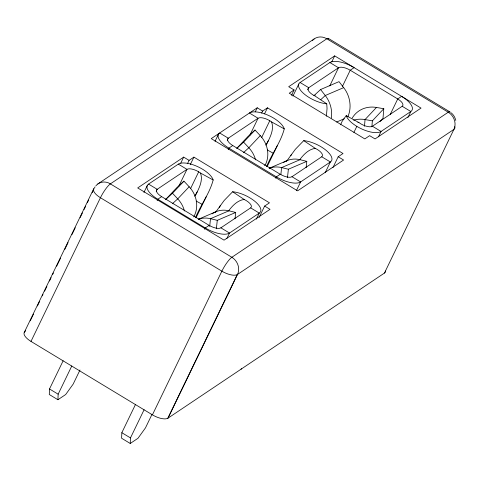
<?xml version="1.0" encoding="UTF-8"?>
<svg xmlns="http://www.w3.org/2000/svg" width="480" height="480" viewBox="0 0 480 480"><rect width="100%" height="100%" fill="white"/><g stroke="black" fill="none" stroke-linecap="round" stroke-linejoin="round"><path stroke-width="0.72" d="M63.144 360.762L49.512 388.962L49.284 394.512L57.924 399.732L65.664 394.542L73.158 384.126L79.974 370.026M57.924 399.732L58.152 394.188L71.784 365.988M135.468 404.502L121.836 432.702L121.608 438.246L130.242 443.472L137.988 438.282L145.476 427.866L151.968 414.438M130.242 443.472L130.47 437.922L144.102 409.722M364.488 126.27L365.04 119.562L376.464 107.448L383.79 108.72L382.998 118.404L380.016 121.566M371.88 126.798L372.366 120.84L383.79 108.72M209.676 226.446L210.516 218.688L228.936 210.798L235.698 212.454L235.014 218.796M216.36 228.804L217.278 220.344L235.698 212.454M280.854 174.636L281.616 167.586L300.036 159.696L306.798 161.346L306.114 167.694M287.466 177.696L288.378 169.236L306.798 161.346M326.394 116.226L327.048 108.48L326.748 103.836L315.21 96.132A9.678 3.876 25.8 0 1 308.742 87.72L300.102 82.5L329.874 62.544A19.998 8.004 25.8 0 1 354.108 67.632L350.232 70.23L342.438 86.352M215.454 212.388L224.202 200.442L232.632 191.754A19.998 8.004 25.8 0 1 254.508 201.036A19.998 8.004 25.8 0 1 259.278 213.096L229.512 233.046A19.998 8.004 25.8 0 1 205.278 227.958L157.782 199.236A19.998 8.004 25.8 0 1 148.554 184.092L178.326 164.136A19.998 8.004 25.8 0 1 197.478 166.548A19.998 8.004 25.8 0 1 213.168 179.982C209.616 193.584 200.7 204.822 195.474 217.728M284.268 128.874L271.59 121.938A9.678 3.876 25.8 0 0 258.06 118.254L249.426 113.028A19.998 8.004 25.8 0 1 268.578 115.446A19.998 8.004 25.8 0 1 284.268 128.874C280.716 142.482 271.806 153.714 266.574 166.626M340.608 124.824L342.168 121.272L346.218 115.614L358.896 122.55A9.678 3.876 25.8 0 0 372.426 126.234L381.06 131.46L410.826 111.504A19.998 8.004 25.8 0 0 401.598 96.354L397.728 98.952L390.258 114.402M24.222 332.52L93.684 188.844M25.686 330.282L25.032 331.632A12.9 5.166 25.8 0 0 30.984 341.406L152.418 414.846A12.9 5.166 25.8 0 0 168.054 418.128L237.51 274.452A12.9 11.508 56.2 0 0 231.858 257.28L110.136 183.744M30.246 320.844L33.51 314.094M37.422 306L39.708 301.278M42.312 295.884L42.966 294.534M44.598 291.162L46.878 286.44M49.488 281.046L51.12 277.668M52.746 274.296L53.4 272.946M56.664 266.202L60.576 258.108M64.812 249.342L68.076 242.592M71.988 234.498L75.246 227.754M80.142 217.638L82.422 212.916M84.054 209.544L85.686 206.166M87.312 202.794L88.62 200.1M92.208 192.678L93.834 189.306M30.984 341.406L100.44 197.73A12.9 2.7 -58.8 0 1 110.424 183.84L326.82 38.784A12.9 2.7 -58.8 0 1 328.716 39.084M143.934 192.456L147.18 185.736M156.216 191.328L157.188 189.312L186.96 169.356A9.678 3.876 25.8 0 1 200.49 173.04L213.168 179.982M157.134 200.58L157.782 199.236L161.652 196.644L209.148 225.366A9.672 3.876 25.8 0 0 220.872 227.826L229.512 233.046L226.914 238.422M180.738 163.176L183.672 157.11L189.066 160.374L193.908 157.128L269.466 202.824L264.624 206.07L259.086 217.53M187.44 163.746L189.066 160.374M178.842 186.15L186.96 169.356L178.326 164.136M190.32 164.544L193.908 157.128M190.566 188.616L198.684 171.816M215.034 141.354L218.286 134.634M195.558 195.264C198.864 188.544 203.334 180.684 200.49 173.04M227.316 140.226L228.294 138.21L258.06 118.254L249.618 135.72M193.764 216.9L194.418 215.55A26.448 24.042 43.3 0 0 189.162 186.75L183.93 181.146L176.988 187.458L165.558 199.578L172.5 193.26L183.93 181.146M228.234 149.478L228.882 148.134L232.758 145.536L280.248 174.258A9.672 3.876 25.8 0 0 291.978 176.724L300.612 181.944L330.378 161.988A19.998 8.004 25.8 0 0 325.608 149.934A19.998 8.004 25.8 0 0 303.738 140.646L295.302 149.34L286.554 161.286M196.062 217.746L206.184 196.812M255.276 111.846L257.232 107.796L262.626 111.06L267.468 107.82L343.026 153.51L338.184 156.756L332.97 167.544M204.624 229.302L205.278 227.958L209.148 225.366M261.648 113.082L262.626 111.06M264.534 113.886L267.468 107.82M219.42 207.438L220.398 205.41M261.666 137.508L269.784 120.714M266.334 144.84C269.688 137.892 274.518 129.846 271.59 121.938M291.48 95.364L294.09 89.97L288.696 86.706L334.68 55.884L421.032 108.102L375.048 138.93L369.648 135.666L364.806 138.912L289.248 93.216L294.09 89.97M292.956 96.078L298.8 83.988M267.168 166.638L277.284 145.71M307.764 89.736L308.742 87.72L338.508 67.764A9.672 3.876 25.8 0 1 350.232 70.23L397.728 98.952A9.672 3.876 25.8 0 1 402.192 106.278L410.826 111.504L407.904 117.552M152.418 414.846L221.874 271.17A12.9 2.7 -58.8 0 1 231.858 257.28L448.254 112.224A12.9 2.7 -58.8 0 1 450.144 112.524M331.752 61.926L334.68 55.884M275.73 178.2L276.378 176.856L280.248 174.258M256.356 219.138L259.278 213.096L250.644 207.87A9.678 3.876 25.8 0 0 244.17 199.458L232.632 191.754M290.844 155.658L291.498 154.308M329.742 85.908L338.508 67.764L329.874 62.544M296.388 190.68L300.612 181.944A19.998 8.004 25.8 0 1 276.378 176.856L228.882 148.134A19.998 8.004 25.8 0 1 219.654 132.984L228.294 138.21A9.672 3.876 25.8 0 0 232.758 145.536M325.182 172.74L330.378 161.988L321.744 156.768A9.678 3.876 25.8 0 0 315.276 148.356L303.738 140.646M353.904 132.414L356.826 126.366M378.462 136.83L381.06 131.46A19.998 8.004 25.8 0 1 361.908 129.042A19.998 8.004 25.8 0 1 346.218 115.614M312.294 40.692A12.9 11.508 56.2 0 1 326.82 38.784L448.254 112.224A12.9 11.508 56.2 0 1 453.9 129.396L237.24 274.632L167.778 418.308L384.444 273.072L453.9 129.396A12.9 5.166 25.8 0 0 454.824 126.666M194.742 196.23L197.19 191.892M265.848 145.122L268.29 140.784M228.582 210.876C232.452 205.722 237.474 200.364 244.17 199.458M299.682 159.774C303.558 154.614 308.574 149.256 315.276 148.356M189.162 186.75L177.738 198.864L172.398 203.724M237.156 147.948L248.088 136.356L255.03 130.038L260.268 135.642A26.448 24.042 43.3 0 1 265.518 164.442L264.522 165.498M236.664 148.476L243.606 142.158L255.03 130.038M260.268 135.642L248.838 147.762L243.498 152.622M347.832 116.778A26.448 22.884 66.8 0 0 343.686 87.624L339.018 81.642L320.598 89.532L313.932 95.658L315.294 95.076M320.652 99.756L325.266 95.514L343.686 87.624M97.788 183.984L314.184 38.928M183.672 157.11L137.688 187.932L224.04 240.156L270.024 209.334L264.624 206.07M257.232 107.796L211.248 138.624L297.6 190.848L343.584 160.02L338.184 156.756M291.978 176.724L321.744 156.768M220.872 227.826L250.644 207.87M372.426 126.234L402.192 106.278M336.66 122.016L344.16 118.8M269.112 168.306L287.778 160.32M198.696 219.12L216.678 211.422M357.87 122.55L358.896 122.55M372.366 120.84L365.04 119.562A26.448 24.042 43.3 0 0 353.652 120.18M288.378 169.236L281.616 167.586A26.448 22.884 66.8 0 0 269.358 168.21M217.278 220.344L210.516 218.688A26.448 22.884 66.8 0 0 198.258 219.312M267.312 149.982L273.09 153.144M196.212 201.084L201.99 204.246M328.41 38.43L449.844 111.87M148.554 184.092L157.188 189.312A9.672 3.876 25.8 0 0 161.652 196.644M49.512 388.962L58.152 394.188M121.836 432.702L130.47 437.922M451.152 112.842C453.582 114.702 455.13 117.504 455.778 120.468M243.606 142.158L248.838 147.762A26.448 24.042 43.3 0 1 255.552 159.858M172.5 193.26L177.738 198.864A26.448 24.042 43.3 0 1 184.452 210.966M320.598 89.532L325.266 95.514A26.448 22.884 66.8 0 1 331.356 118.02M283.638 162.444A26.448 22.884 66.8 0 1 300.036 159.696M212.052 213.882A26.448 22.884 66.8 0 1 228.936 210.798M326.748 103.836A19.998 8.004 25.8 0 1 304.878 94.554A19.998 8.004 25.8 0 1 300.102 82.5M352.26 118.02A26.448 24.042 43.3 0 1 376.464 107.448M237.51 274.452A12.9 5.166 25.8 0 1 221.874 271.17L100.44 197.73A12.9 5.166 25.8 0 1 94.488 187.956A12.9 11.508 56.2 0 1 95.13 186.804M95.904 185.754A12.9 11.508 56.2 0 1 110.424 183.84M385.476 271.014A12.9 5.166 25.8 0 1 384.444 273.072M241.65 368.79A12.9 5.166 25.8 0 1 241.038 369.114"/></g></svg>
